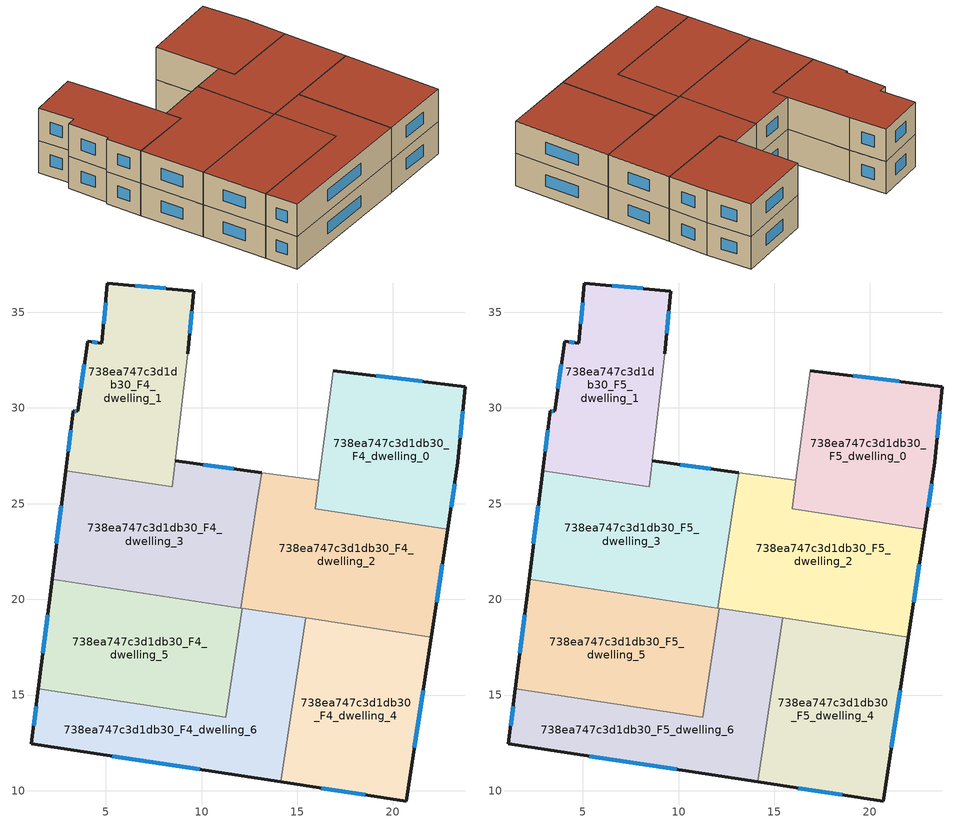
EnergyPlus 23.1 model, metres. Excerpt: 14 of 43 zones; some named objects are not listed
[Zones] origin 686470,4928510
738ea747c3d1db30_F4_dwelling_0
 floor to 738ea747c3d1db30_F3_dwelling_0 (EU_floor_Construction): 23.77,31.12 23.4,27.17 22.87,23.67 15.94,24.73 16.89,31.94 z12
 wall outside (EU_wall_Construction): 22.87,23.67 23.4,27.17 23.77,31.12 16.89,31.94 z12:15
 wall adiabatic (EU_wall_Construction): 16.89,31.94 16.13,26.22 z12:15
 wall to 738ea747c3d1db30_F4_dwelling_2 (EU_wall_Construction): 16.13,26.22 15.94,24.73 22.87,23.67 z12:15
 window (EU_Window_Construction): 21.53,31.39 19.12,31.67 / 23.52,28.45 23.65,29.84 / 23.04,24.81 23.23,26.03 z12.98:14.02
738ea747c3d1db30_F4_dwelling_1
 floor to 738ea747c3d1db30_F3_dwelling_1 (EU_floor_Construction): 9.58,36.11 9.27,32.84 8.47,25.88 2.9,26.73 3.29,29.85 3.52,29.82 4.05,33.48 4.79,33.38 5.08,36.53 z12
 wall outside (EU_wall_Construction): 9.27,32.84 9.58,36.11 5.08,36.53 4.79,33.38 4.05,33.48 3.52,29.82 3.29,29.85 2.9,26.73 z12:15
 wall adiabatic (EU_wall_Construction): 8.63,27.23 9.27,32.84 z12:15
 wall to 738ea747c3d1db30_F4_dwelling_3 (EU_wall_Construction): 8.48,25.88 8.63,27.23 / 2.9,26.73 8.47,25.88 z12:15
 window (EU_Window_Construction): 3.17,28.84 3.03,27.74 / 3.45,29.83 3.37,29.84 / 3.88,32.29 3.7,31.01 / 4.55,33.41 4.29,33.45 / 4.99,35.51 4.89,34.41 / 8.12,36.25 6.55,36.39 / 9.37,33.9 9.48,35.05 z12.98:14.02
738ea747c3d1db30_F4_dwelling_2
 floor to 738ea747c3d1db30_F3_dwelling_2 (EU_floor_Construction): 22.87,23.67 22,18.02 12.06,19.54 13.15,26.62 16.13,26.22 15.94,24.73 z12
 wall outside (EU_wall_Construction): 22,18.02 22.87,23.67 z12:15
 wall adiabatic (EU_wall_Construction): 16.13,26.22 13.15,26.62 z12:15
 wall to 738ea747c3d1db30_F4_dwelling_3 (EU_wall_Construction): 12.93,25.19 12.06,19.54 / 13.15,26.62 12.92,25.19 z12:15
 wall to 738ea747c3d1db30_F4_dwelling_4 (EU_wall_Construction): 15.44,19.03 22,18.02 z12:15
 wall to 738ea747c3d1db30_F4_dwelling_6 (EU_wall_Construction): 12.14,19.53 15.44,19.03 z12:15
 wall to 738ea747c3d1db30_F4_dwelling_5 (EU_wall_Construction): 12.06,19.54 12.14,19.53 z12:15
 window (EU_Window_Construction): 22.28,19.86 22.59,21.84 z12.98:14.02
738ea747c3d1db30_F4_dwelling_3
 floor to 738ea747c3d1db30_F3_dwelling_3 (EU_floor_Construction): 13.15,26.62 12.92,25.19 12.06,19.54 2.19,21.05 2.9,26.73 8.48,25.88 8.63,27.23 z12
 wall outside (EU_wall_Construction): 13.15,26.62 8.63,27.23 / 2.9,26.73 2.19,21.05 z12:15
 wall to 738ea747c3d1db30_F4_dwelling_5 (EU_wall_Construction): 2.19,21.05 12.06,19.54 z12:15
 window (EU_Window_Construction): 11.68,26.82 10.1,27.03 / 2.67,24.88 2.42,22.9 z12.98:14.02
738ea747c3d1db30_F4_dwelling_4
 floor to 738ea747c3d1db30_F3_dwelling_4 (EU_floor_Construction): 22,18.02 20.69,9.46 14.13,10.47 15.44,19.03 z12
 wall outside (EU_wall_Construction): 14.13,10.47 20.69,9.46 22,18.02 z12:15
 wall to 738ea747c3d1db30_F4_dwelling_6 (EU_wall_Construction): 15.44,19.03 14.13,10.47 z12:15
 window (EU_Window_Construction): 16.26,10.14 18.56,9.79 / 21.12,12.25 21.58,15.24 z12.98:14.02
738ea747c3d1db30_F4_dwelling_5
 floor to 738ea747c3d1db30_F3_dwelling_5 (EU_floor_Construction): 12.14,19.53 11.26,13.84 1.47,15.33 2.19,21.05 z12
 wall outside (EU_wall_Construction): 2.19,21.05 1.47,15.33 z12:15
 wall to 738ea747c3d1db30_F4_dwelling_6 (EU_wall_Construction): 1.47,15.33 11.26,13.84 12.14,19.53 z12:15
 window (EU_Window_Construction): 1.96,19.19 1.71,17.19 z12.98:14.02
738ea747c3d1db30_F4_dwelling_6
 floor to 738ea747c3d1db30_F3_dwelling_6 (EU_floor_Construction): 15.44,19.03 14.13,10.47 1.11,12.46 1.47,15.33 11.26,13.84 12.14,19.53 z12
 wall outside (EU_wall_Construction): 1.47,15.33 1.11,12.46 14.13,10.47 z12:15
 window (EU_Window_Construction): 5.35,11.81 9.9,11.12 / 1.36,14.4 1.23,13.4 z12.98:14.02
738ea747c3d1db30_F5_dwelling_0
 floor to 738ea747c3d1db30_F4_dwelling_0 (EU_floor_Construction): 23.77,31.12 23.4,27.17 22.87,23.67 15.94,24.73 16.89,31.94 z15
 wall outside (EU_wall_Construction): 22.87,23.67 23.4,27.17 23.77,31.12 16.89,31.94 z15:18
 wall adiabatic (EU_wall_Construction): 16.89,31.94 16.13,26.22 z15:18
 wall to 738ea747c3d1db30_F5_dwelling_2 (EU_wall_Construction): 16.13,26.22 15.94,24.73 22.87,23.67 z15:18
 window (EU_Window_Construction): 21.53,31.39 19.12,31.67 / 23.52,28.45 23.65,29.84 / 23.04,24.81 23.23,26.03 z15.98:17.02
 roof outside (EU_roof_Construction): 22.87,23.67 23.4,27.17 23.77,31.12 16.89,31.94 15.94,24.73 z18
738ea747c3d1db30_F5_dwelling_1
 floor to 738ea747c3d1db30_F4_dwelling_1 (EU_floor_Construction): 9.58,36.11 9.27,32.84 8.47,25.88 2.9,26.73 3.29,29.85 3.52,29.82 4.05,33.48 4.79,33.38 5.08,36.53 z15
 wall outside (EU_wall_Construction): 9.27,32.84 9.58,36.11 5.08,36.53 4.79,33.38 4.05,33.48 3.52,29.82 3.29,29.85 2.9,26.73 z15:18
 wall adiabatic (EU_wall_Construction): 8.63,27.23 9.27,32.84 z15:18
 wall to 738ea747c3d1db30_F5_dwelling_3 (EU_wall_Construction): 8.48,25.88 8.63,27.23 / 2.9,26.73 8.47,25.88 z15:18
 window (EU_Window_Construction): 3.17,28.84 3.03,27.74 / 3.45,29.83 3.37,29.84 / 3.88,32.29 3.7,31.01 / 4.55,33.41 4.29,33.45 / 4.99,35.51 4.89,34.41 / 8.12,36.25 6.55,36.39 / 9.37,33.9 9.48,35.05 z15.98:17.02
 roof outside (EU_roof_Construction): 8.47,25.88 9.27,32.84 9.58,36.11 5.08,36.53 4.79,33.38 4.05,33.48 3.52,29.82 3.29,29.85 2.9,26.73 z18
738ea747c3d1db30_F5_dwelling_2
 floor to 738ea747c3d1db30_F4_dwelling_2 (EU_floor_Construction): 22.87,23.67 22,18.02 12.06,19.54 13.15,26.62 16.13,26.22 15.94,24.73 z15
 wall outside (EU_wall_Construction): 22,18.02 22.87,23.67 z15:18
 wall adiabatic (EU_wall_Construction): 16.13,26.22 13.15,26.62 z15:18
 wall to 738ea747c3d1db30_F5_dwelling_3 (EU_wall_Construction): 12.93,25.19 12.06,19.54 / 13.15,26.62 12.92,25.19 z15:18
 wall to 738ea747c3d1db30_F5_dwelling_4 (EU_wall_Construction): 15.44,19.03 22,18.02 z15:18
 wall to 738ea747c3d1db30_F5_dwelling_6 (EU_wall_Construction): 12.14,19.53 15.44,19.03 z15:18
 wall to 738ea747c3d1db30_F5_dwelling_5 (EU_wall_Construction): 12.06,19.54 12.14,19.53 z15:18
 window (EU_Window_Construction): 22.28,19.86 22.59,21.84 z15.98:17.02
 roof outside (EU_roof_Construction): 22,18.02 22.87,23.67 15.94,24.73 16.13,26.22 13.15,26.62 12.06,19.54 z18
738ea747c3d1db30_F5_dwelling_3
 floor to 738ea747c3d1db30_F4_dwelling_3 (EU_floor_Construction): 13.15,26.62 12.92,25.19 12.06,19.54 2.19,21.05 2.9,26.73 8.48,25.88 8.63,27.23 z15
 wall outside (EU_wall_Construction): 13.15,26.62 8.63,27.23 / 2.9,26.73 2.19,21.05 z15:18
 wall to 738ea747c3d1db30_F5_dwelling_5 (EU_wall_Construction): 2.19,21.05 12.06,19.54 z15:18
 window (EU_Window_Construction): 11.68,26.82 10.1,27.03 / 2.67,24.88 2.42,22.9 z15.98:17.02
 roof outside (EU_roof_Construction): 12.06,19.54 12.92,25.19 13.15,26.62 8.63,27.23 8.48,25.88 2.9,26.73 2.19,21.05 z18
738ea747c3d1db30_F5_dwelling_4
 floor to 738ea747c3d1db30_F4_dwelling_4 (EU_floor_Construction): 22,18.02 20.69,9.46 14.13,10.47 15.44,19.03 z15
 wall outside (EU_wall_Construction): 14.13,10.47 20.69,9.46 22,18.02 z15:18
 wall to 738ea747c3d1db30_F5_dwelling_6 (EU_wall_Construction): 15.44,19.03 14.13,10.47 z15:18
 window (EU_Window_Construction): 16.26,10.14 18.56,9.79 / 21.12,12.25 21.58,15.24 z15.98:17.02
 roof outside (EU_roof_Construction): 20.69,9.46 22,18.02 15.44,19.03 14.13,10.47 z18
738ea747c3d1db30_F5_dwelling_5
 floor to 738ea747c3d1db30_F4_dwelling_5 (EU_floor_Construction): 12.14,19.53 11.26,13.84 1.47,15.33 2.19,21.05 z15
 wall outside (EU_wall_Construction): 2.19,21.05 1.47,15.33 z15:18
 wall to 738ea747c3d1db30_F5_dwelling_6 (EU_wall_Construction): 1.47,15.33 11.26,13.84 12.14,19.53 z15:18
 window (EU_Window_Construction): 1.96,19.19 1.71,17.19 z15.98:17.02
 roof outside (EU_roof_Construction): 11.26,13.84 12.14,19.53 2.19,21.05 1.47,15.33 z18
738ea747c3d1db30_F5_dwelling_6
 floor to 738ea747c3d1db30_F4_dwelling_6 (EU_floor_Construction): 15.44,19.03 14.13,10.47 1.11,12.46 1.47,15.33 11.26,13.84 12.14,19.53 z15
 wall outside (EU_wall_Construction): 1.47,15.33 1.11,12.46 14.13,10.47 z15:18
 window (EU_Window_Construction): 5.35,11.81 9.9,11.12 / 1.36,14.4 1.23,13.4 z15.98:17.02
 roof outside (EU_roof_Construction): 14.13,10.47 15.44,19.03 12.14,19.53 11.26,13.84 1.47,15.33 1.11,12.46 z18
[Building]
EU S2 Campaign: North Axis=0; Terrain=City; Solar Distribution=FullExterior
[Site:Location]
Bologna: Latitude=44.5; Longitude=11.25; Time Zone=1; Elevation=37
[SizingPeriod:WeatherFileDays]
AnnualSizingPeriod: Begin Month=1; Begin Day of Month=1; End Month=12; End Day of Month=31; Day of Week for Start Day=Monday; Use Weather File Daylight Saving Period=No; Use Weather File Rain and Snow Indicators=No
[MATERIAL]
EU_InternalMass_Material: Roughness=MediumRough; Thickness=0.1; Conductivity=1; Density=1800; Specific Heat=900; Thermal Absorptance=0.9; Solar Absorptance=0.7; Visible Absorptance=0.7
[MATERIAL:NOMASS] Roughness=MediumRough; Thermal Absorptance=0.9; Solar Absorptance=0.7; Visible Absorptance=0.7
Name | Thermal Resistance
EU_wall_NoMass | 0.905828
EU_roof_NoMass | 0.37593
EU_floor_NoMass | 0.67114
[WINDOWMATERIAL:SIMPLEGLAZINGSYSTEM]
EU_Window_SimpleGlazing: UFactor=4.52486; Solar Heat Gain Coefficient=0.85; Visible Transmittance=0.85
[CONSTRUCTION]
EU_wall_Construction: EU_wall_NoMass
EU_roof_Construction: EU_roof_NoMass
EU_floor_Construction: EU_floor_NoMass
EU_Window_Construction: EU_Window_SimpleGlazing
EU_InternalMass_Construction: EU_InternalMass_Material
[ZONE] Type=1; Multiplier=1; Ceiling Height=autocalculate; Floor Area=autocalculate; Part of Total Floor Area=Yes
Name | Volume
738ea747c3d1db30_F4_dwelling_0; 738ea747c3d1db30_F5_dwelling_0 | 155.6
738ea747c3d1db30_F4_dwelling_1; 738ea747c3d1db30_F5_dwelling_1 | 156.926
738ea747c3d1db30_F4_dwelling_2; 738ea747c3d1db30_F5_dwelling_2 | 185.86
738ea747c3d1db30_F4_dwelling_3; 738ea747c3d1db30_F5_dwelling_3 | 191.566
738ea747c3d1db30_F4_dwelling_4; 738ea747c3d1db30_F5_dwelling_4 | 172.525
738ea747c3d1db30_F4_dwelling_5; 738ea747c3d1db30_F5_dwelling_5 | 172.54
738ea747c3d1db30_F4_dwelling_6; 738ea747c3d1db30_F5_dwelling_6 | 172.521
[INTERNALMASS] Construction=EU_InternalMass_Construction
Name | Zone or ZoneList | Surface Area
738ea747c3d1db30_F4_dwelling_0_EU_InternalMass | 738ea747c3d1db30_F4_dwelling_0 | 51.8868
738ea747c3d1db30_F4_dwelling_1_EU_InternalMass | 738ea747c3d1db30_F4_dwelling_1 | 52.3276
738ea747c3d1db30_F4_dwelling_2_EU_InternalMass | 738ea747c3d1db30_F4_dwelling_2 | 61.9639
738ea747c3d1db30_F4_dwelling_3_EU_InternalMass | 738ea747c3d1db30_F4_dwelling_3 | 63.8595
738ea747c3d1db30_F4_dwelling_4_EU_InternalMass | 738ea747c3d1db30_F4_dwelling_4 | 57.5093
738ea747c3d1db30_F4_dwelling_5_EU_InternalMass | 738ea747c3d1db30_F4_dwelling_5 | 57.5141
738ea747c3d1db30_F4_dwelling_6_EU_InternalMass | 738ea747c3d1db30_F4_dwelling_6 | 57.5068
738ea747c3d1db30_F5_dwelling_0_EU_InternalMass | 738ea747c3d1db30_F5_dwelling_0 | 51.8868
738ea747c3d1db30_F5_dwelling_1_EU_InternalMass | 738ea747c3d1db30_F5_dwelling_1 | 52.3276
738ea747c3d1db30_F5_dwelling_2_EU_InternalMass | 738ea747c3d1db30_F5_dwelling_2 | 61.9639
738ea747c3d1db30_F5_dwelling_3_EU_InternalMass | 738ea747c3d1db30_F5_dwelling_3 | 63.8595
738ea747c3d1db30_F5_dwelling_4_EU_InternalMass | 738ea747c3d1db30_F5_dwelling_4 | 57.5093
738ea747c3d1db30_F5_dwelling_5_EU_InternalMass | 738ea747c3d1db30_F5_dwelling_5 | 57.5141
738ea747c3d1db30_F5_dwelling_6_EU_InternalMass | 738ea747c3d1db30_F5_dwelling_6 | 57.5068
[OTHEREQUIPMENT] Fuel Type=Electricity; Design Level Calculation Method=Watts/Area; Power per Zone Floor Area=1; Fraction Latent=0; Fraction Radiant=0; Fraction Lost=0; Carbon Dioxide Generation Rate=0; EndUse Subcategory=EU_Step8_InternalGains
Name | Zone or ZoneList or Space or SpaceList | Schedule
EU_Step8_InternalGain_738ea747c3d1db30_F4_dwelling_0_f000 | 738ea747c3d1db30_F4_dwelling_0 | EU_Step8_GainSchedule_738ea747c3d1db30_F4_dwelling_0_f000
EU_Step8_InternalGain_738ea747c3d1db30_F4_dwelling_1_f000 | 738ea747c3d1db30_F4_dwelling_1 | EU_Step8_GainSchedule_738ea747c3d1db30_F4_dwelling_1_f000
EU_Step8_InternalGain_738ea747c3d1db30_F4_dwelling_2_f000 | 738ea747c3d1db30_F4_dwelling_2 | EU_Step8_GainSchedule_738ea747c3d1db30_F4_dwelling_2_f000
EU_Step8_InternalGain_738ea747c3d1db30_F4_dwelling_3_f000 | 738ea747c3d1db30_F4_dwelling_3 | EU_Step8_GainSchedule_738ea747c3d1db30_F4_dwelling_3_f000
EU_Step8_InternalGain_738ea747c3d1db30_F4_dwelling_4_f000 | 738ea747c3d1db30_F4_dwelling_4 | EU_Step8_GainSchedule_738ea747c3d1db30_F4_dwelling_4_f000
EU_Step8_InternalGain_738ea747c3d1db30_F4_dwelling_5_f000 | 738ea747c3d1db30_F4_dwelling_5 | EU_Step8_GainSchedule_738ea747c3d1db30_F4_dwelling_5_f000
EU_Step8_InternalGain_738ea747c3d1db30_F4_dwelling_6_f000 | 738ea747c3d1db30_F4_dwelling_6 | EU_Step8_GainSchedule_738ea747c3d1db30_F4_dwelling_6_f000
EU_Step8_InternalGain_738ea747c3d1db30_F5_dwelling_0_f000 | 738ea747c3d1db30_F5_dwelling_0 | EU_Step8_GainSchedule_738ea747c3d1db30_F5_dwelling_0_f000
EU_Step8_InternalGain_738ea747c3d1db30_F5_dwelling_1_f000 | 738ea747c3d1db30_F5_dwelling_1 | EU_Step8_GainSchedule_738ea747c3d1db30_F5_dwelling_1_f000
EU_Step8_InternalGain_738ea747c3d1db30_F5_dwelling_2_f000 | 738ea747c3d1db30_F5_dwelling_2 | EU_Step8_GainSchedule_738ea747c3d1db30_F5_dwelling_2_f000
EU_Step8_InternalGain_738ea747c3d1db30_F5_dwelling_3_f000 | 738ea747c3d1db30_F5_dwelling_3 | EU_Step8_GainSchedule_738ea747c3d1db30_F5_dwelling_3_f000
EU_Step8_InternalGain_738ea747c3d1db30_F5_dwelling_4_f000 | 738ea747c3d1db30_F5_dwelling_4 | EU_Step8_GainSchedule_738ea747c3d1db30_F5_dwelling_4_f000
EU_Step8_InternalGain_738ea747c3d1db30_F5_dwelling_5_f000 | 738ea747c3d1db30_F5_dwelling_5 | EU_Step8_GainSchedule_738ea747c3d1db30_F5_dwelling_5_f000
EU_Step8_InternalGain_738ea747c3d1db30_F5_dwelling_6_f000 | 738ea747c3d1db30_F5_dwelling_6 | EU_Step8_GainSchedule_738ea747c3d1db30_F5_dwelling_6_f000
[ZONEVENTILATION:DESIGNFLOWRATE] Schedule=EU_AlwaysOn; Design Flow Rate Calculation Method=AirChanges/Hour; Air Changes per Hour=0.73129; Ventilation Type=Natural; Fan Pressure Rise=0; Fan Total Efficiency=1; Constant Term Coefficient=1; Temperature Term Coefficient=0; Velocity Term Coefficient=0; Velocity Squared Term Coefficient=0; Minimum Indoor Temperature=-100; Maximum Indoor Temperature=100; Delta Temperature=-100; Minimum Outdoor Temperature=-100; Maximum Outdoor Temperature=100; Maximum Wind Speed=40
Name | Zone or ZoneList or Space or SpaceList
EU_ConstantAir_738ea747c3d1db30_F4_dwelling_0 | 738ea747c3d1db30_F4_dwelling_0
EU_ConstantAir_738ea747c3d1db30_F4_dwelling_1 | 738ea747c3d1db30_F4_dwelling_1
EU_ConstantAir_738ea747c3d1db30_F4_dwelling_2 | 738ea747c3d1db30_F4_dwelling_2
EU_ConstantAir_738ea747c3d1db30_F4_dwelling_3 | 738ea747c3d1db30_F4_dwelling_3
EU_ConstantAir_738ea747c3d1db30_F4_dwelling_4 | 738ea747c3d1db30_F4_dwelling_4
EU_ConstantAir_738ea747c3d1db30_F4_dwelling_5 | 738ea747c3d1db30_F4_dwelling_5
EU_ConstantAir_738ea747c3d1db30_F4_dwelling_6 | 738ea747c3d1db30_F4_dwelling_6
EU_ConstantAir_738ea747c3d1db30_F5_dwelling_0 | 738ea747c3d1db30_F5_dwelling_0
EU_ConstantAir_738ea747c3d1db30_F5_dwelling_1 | 738ea747c3d1db30_F5_dwelling_1
EU_ConstantAir_738ea747c3d1db30_F5_dwelling_2 | 738ea747c3d1db30_F5_dwelling_2
EU_ConstantAir_738ea747c3d1db30_F5_dwelling_3 | 738ea747c3d1db30_F5_dwelling_3
EU_ConstantAir_738ea747c3d1db30_F5_dwelling_4 | 738ea747c3d1db30_F5_dwelling_4
EU_ConstantAir_738ea747c3d1db30_F5_dwelling_5 | 738ea747c3d1db30_F5_dwelling_5
EU_ConstantAir_738ea747c3d1db30_F5_dwelling_6 | 738ea747c3d1db30_F5_dwelling_6
[HVACTEMPLATE:THERMOSTAT] Constant Heating Setpoint=20; Constant Cooling Setpoint=50
EU_HeatOnly_738ea747c3d1db30_F4_dwelling_6; EU_HeatOnly_738ea747c3d1db30_F5_dwelling_0; EU_HeatOnly_738ea747c3d1db30_F5_dwelling_1; EU_HeatOnly_738ea747c3d1db30_F5_dwelling_2; EU_HeatOnly_738ea747c3d1db30_F5_dwelling_3; EU_HeatOnly_738ea747c3d1db30_F5_dwelling_4; EU_HeatOnly_738ea747c3d1db30_F5_dwelling_5; EU_HeatOnly_738ea747c3d1db30_F5_dwelling_6
[HVACTEMPLATE:ZONE:IDEALLOADSAIRSYSTEM] System Availability Schedule=EU_AlwaysOn; Maximum Heating Supply Air Temperature=50; Minimum Cooling Supply Air Temperature=13; Maximum Heating Supply Air Humidity Ratio=0.0156; Minimum Cooling Supply Air Humidity Ratio=0.0077; Heating Limit=NoLimit; Cooling Limit=NoLimit; Heating Availability Schedule=EU_AlwaysOn; Cooling Availability Schedule=EU_CoolingOff; Dehumidification Control Type=ConstantSensibleHeatRatio; Cooling Sensible Heat Ratio=0.7; Dehumidification Setpoint=60; Humidification Control Type=None; Humidification Setpoint=30; Outdoor Air Method=None; Outdoor Air Flow Rate per Person=0.00944; Outdoor Air Flow Rate per Zone Floor Area=0; Outdoor Air Flow Rate per Zone=0; Demand Controlled Ventilation Type=None; Outdoor Air Economizer Type=NoEconomizer; Heat Recovery Type=None; Sensible Heat Recovery Effectiveness=0.7; Latent Heat Recovery Effectiveness=0.65
Name | Template Thermostat
738ea747c3d1db30_F4_dwelling_0 | EU_HeatOnly_738ea747c3d1db30_F4_dwelling_0
738ea747c3d1db30_F4_dwelling_1 | EU_HeatOnly_738ea747c3d1db30_F4_dwelling_1
738ea747c3d1db30_F4_dwelling_2 | EU_HeatOnly_738ea747c3d1db30_F4_dwelling_2
738ea747c3d1db30_F4_dwelling_3 | EU_HeatOnly_738ea747c3d1db30_F4_dwelling_3
738ea747c3d1db30_F4_dwelling_4 | EU_HeatOnly_738ea747c3d1db30_F4_dwelling_4
738ea747c3d1db30_F4_dwelling_5 | EU_HeatOnly_738ea747c3d1db30_F4_dwelling_5
738ea747c3d1db30_F4_dwelling_6 | EU_HeatOnly_738ea747c3d1db30_F4_dwelling_6
738ea747c3d1db30_F5_dwelling_0 | EU_HeatOnly_738ea747c3d1db30_F5_dwelling_0
738ea747c3d1db30_F5_dwelling_1 | EU_HeatOnly_738ea747c3d1db30_F5_dwelling_1
738ea747c3d1db30_F5_dwelling_2 | EU_HeatOnly_738ea747c3d1db30_F5_dwelling_2
738ea747c3d1db30_F5_dwelling_3 | EU_HeatOnly_738ea747c3d1db30_F5_dwelling_3
738ea747c3d1db30_F5_dwelling_4 | EU_HeatOnly_738ea747c3d1db30_F5_dwelling_4
738ea747c3d1db30_F5_dwelling_5 | EU_HeatOnly_738ea747c3d1db30_F5_dwelling_5
738ea747c3d1db30_F5_dwelling_6 | EU_HeatOnly_738ea747c3d1db30_F5_dwelling_6
[SIZING:ZONE] Zone Cooling Design Supply Air Temperature Input Method=SupplyAirTemperature; Zone Cooling Design Supply Air Temperature=13; Zone Heating Design Supply Air Temperature Input Method=SupplyAirTemperature; Zone Heating Design Supply Air Temperature=50; Zone Cooling Design Supply Air Humidity Ratio=0.008; Zone Heating Design Supply Air Humidity Ratio=0.008; Cooling Design Air Flow Method=DesignDay; Cooling Design Air Flow Rate=0; Cooling Minimum Air Flow per Zone Floor Area=0.000762; Cooling Minimum Air Flow=0; Cooling Minimum Air Flow Fraction=0.2; Heating Design Air Flow Method=DesignDay; Heating Design Air Flow Rate=0; Heating Maximum Air Flow per Zone Floor Area=0.002032; Heating Maximum Air Flow=0.141576; Heating Maximum Air Flow Fraction=0.3; Account for Dedicated Outdoor Air System=No; Dedicated Outdoor Air System Control Strategy=NeutralSupplyAir; Dedicated Outdoor Air Low Setpoint Temperature for Design=autosize; Dedicated Outdoor Air High Setpoint Temperature for Design=autosize; Zone Load Sizing Method=Sensible Load Only No Latent Load; Zone Latent Cooling Design Supply Air Humidity Ratio Input Method=HumidityRatioDifference; Zone Cooling Design Supply Air Humidity Ratio Difference=0.005; Zone Latent Heating Design Supply Air Humidity Ratio Input Method=HumidityRatioDifference; Zone Humidification Design Supply Air Humidity Ratio Difference=0.005
738ea747c3d1db30_F4_dwelling_0; 738ea747c3d1db30_F4_dwelling_1; 738ea747c3d1db30_F4_dwelling_2; 738ea747c3d1db30_F4_dwelling_3; 738ea747c3d1db30_F4_dwelling_4; 738ea747c3d1db30_F4_dwelling_5; 738ea747c3d1db30_F4_dwelling_6; 738ea747c3d1db30_F5_dwelling_0; 738ea747c3d1db30_F5_dwelling_1; 738ea747c3d1db30_F5_dwelling_2; 738ea747c3d1db30_F5_dwelling_3; 738ea747c3d1db30_F5_dwelling_4; 738ea747c3d1db30_F5_dwelling_5; 738ea747c3d1db30_F5_dwelling_6
[SCHEDULE:CONSTANT]
Name | Hourly Value
EU_AlwaysOn | 1
EU_CoolingOff | 0
[SCHEDULE:FILE] Column Number=1; Rows to Skip at Top=0; Number of Hours of Data=8760; Column Separator=Comma; Interpolate to Timestep=No; Minutes per Item=60; Adjust Schedule for Daylight Savings=Yes
Name | File
EU_Step8_GainSchedule_738ea747c3d1db30_F4_dwelling_0_f000 | ../../schedules/738ea747c3d1db30/738ea747c3d1db30_F4_dwelling_0_f000_gain.csv
EU_Step8_GainSchedule_738ea747c3d1db30_F4_dwelling_1_f000 | ../../schedules/738ea747c3d1db30/738ea747c3d1db30_F4_dwelling_1_f000_gain.csv
EU_Step8_GainSchedule_738ea747c3d1db30_F4_dwelling_2_f000 | ../../schedules/738ea747c3d1db30/738ea747c3d1db30_F4_dwelling_2_f000_gain.csv
EU_Step8_GainSchedule_738ea747c3d1db30_F4_dwelling_3_f000 | ../../schedules/738ea747c3d1db30/738ea747c3d1db30_F4_dwelling_3_f000_gain.csv
EU_Step8_GainSchedule_738ea747c3d1db30_F4_dwelling_4_f000 | ../../schedules/738ea747c3d1db30/738ea747c3d1db30_F4_dwelling_4_f000_gain.csv
EU_Step8_GainSchedule_738ea747c3d1db30_F4_dwelling_5_f000 | ../../schedules/738ea747c3d1db30/738ea747c3d1db30_F4_dwelling_5_f000_gain.csv
EU_Step8_GainSchedule_738ea747c3d1db30_F4_dwelling_6_f000 | ../../schedules/738ea747c3d1db30/738ea747c3d1db30_F4_dwelling_6_f000_gain.csv
EU_Step8_GainSchedule_738ea747c3d1db30_F5_dwelling_0_f000 | ../../schedules/738ea747c3d1db30/738ea747c3d1db30_F5_dwelling_0_f000_gain.csv
EU_Step8_GainSchedule_738ea747c3d1db30_F5_dwelling_1_f000 | ../../schedules/738ea747c3d1db30/738ea747c3d1db30_F5_dwelling_1_f000_gain.csv
EU_Step8_GainSchedule_738ea747c3d1db30_F5_dwelling_2_f000 | ../../schedules/738ea747c3d1db30/738ea747c3d1db30_F5_dwelling_2_f000_gain.csv
EU_Step8_GainSchedule_738ea747c3d1db30_F5_dwelling_3_f000 | ../../schedules/738ea747c3d1db30/738ea747c3d1db30_F5_dwelling_3_f000_gain.csv
EU_Step8_GainSchedule_738ea747c3d1db30_F5_dwelling_4_f000 | ../../schedules/738ea747c3d1db30/738ea747c3d1db30_F5_dwelling_4_f000_gain.csv
EU_Step8_GainSchedule_738ea747c3d1db30_F5_dwelling_5_f000 | ../../schedules/738ea747c3d1db30/738ea747c3d1db30_F5_dwelling_5_f000_gain.csv
EU_Step8_GainSchedule_738ea747c3d1db30_F5_dwelling_6_f000 | ../../schedules/738ea747c3d1db30/738ea747c3d1db30_F5_dwelling_6_f000_gain.csv
